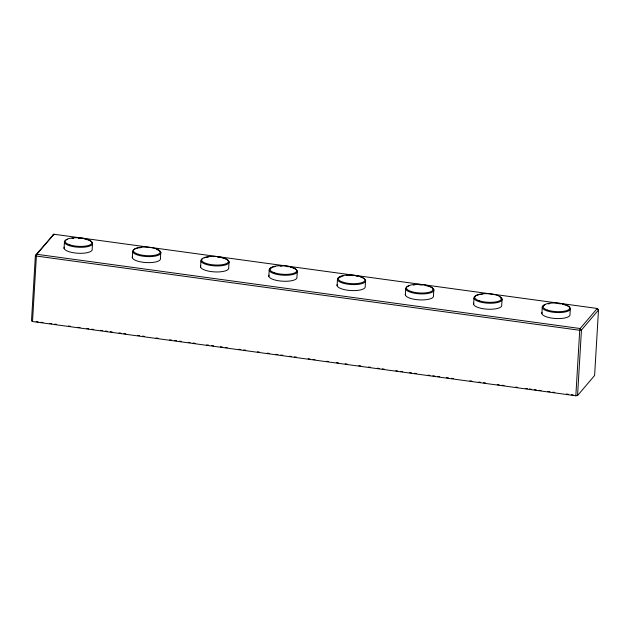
<?xml version="1.0" encoding="UTF-8"?>
<svg xmlns="http://www.w3.org/2000/svg" width="630" height="630" viewBox="0 0 630 630"><rect width="100%" height="100%" fill="white"/><g stroke="black" fill="none" stroke-linecap="round" stroke-linejoin="round"><path stroke-width="0.94" d="M32.508 321.544L36.398 256.048L36.839 254.292L53.889 234.234L597.216 308.456L598.5 309.984L594.61 375.48L577.56 395.538L575.836 395.766L32.508 321.544L31.5 320.946L35.39 255.441L53.889 234.234M64.071 248.377L64.425 242.369M92.539 243.085L92.177 249.094A14.128 4.504 3.4 0 1 77.498 253.213A14.128 4.504 3.4 0 1 64.236 247.204M132.331 257.702L132.686 251.693M160.792 252.409L160.437 258.418A14.128 4.504 3.4 0 1 145.758 262.537A14.128 4.504 3.4 0 1 132.489 256.528M200.584 267.025L200.946 261.017M229.052 261.733L228.69 267.742A14.128 4.504 3.4 0 1 214.011 271.861A14.128 4.504 3.4 0 1 200.749 265.852M268.845 276.349L269.199 270.341M297.305 271.058L296.95 277.066A14.128 4.504 3.4 0 1 282.272 281.185A14.128 4.504 3.4 0 1 269.01 275.176M337.097 285.673L337.459 279.665M365.565 280.382L365.211 286.39A14.128 4.504 3.4 0 1 350.524 290.509A14.128 4.504 3.4 0 1 337.263 284.508M405.358 294.998L405.712 288.989M433.818 289.705L433.464 295.714A14.128 4.504 3.4 0 1 418.785 299.833A14.128 4.504 3.4 0 1 405.523 293.832M473.618 304.322L473.973 298.313M502.078 299.03L501.724 305.038A14.128 4.504 3.4 0 1 487.045 309.157A14.128 4.504 3.4 0 1 473.776 303.156M541.871 313.645L542.233 307.637M570.339 308.361L569.977 314.37A14.128 4.504 3.4 0 1 555.298 318.481A14.128 4.504 3.4 0 1 542.036 312.48M575.836 395.766L579.726 330.27L580.167 328.521L597.216 308.456L598.5 309.984L581.451 330.041L577.56 395.538M52.44 235.384L53.889 234.234M36.178 321.584L38.131 321.851M41.052 322.245L43.005 322.513M49.825 323.442L51.778 323.71M54.7 324.111L56.653 324.379M68.347 325.978L70.292 326.245M78.096 327.309L80.041 327.576M86.869 328.506L88.814 328.773M91.744 329.175L93.689 329.435M100.516 330.372L102.462 330.64M105.391 331.034L107.336 331.301M110.258 331.703L112.211 331.971M119.031 332.9L120.984 333.168M123.905 333.569L125.858 333.829M137.553 335.428L139.506 335.695M142.427 336.097L144.38 336.365M156.075 337.964L158.028 338.223M169.722 339.822L171.667 340.09M174.597 340.491L176.542 340.759M179.471 341.153L181.416 341.421M188.244 342.358L190.189 342.618M193.119 343.019L195.064 343.287M206.758 344.886L208.711 345.153M211.633 345.547L213.586 345.815M220.405 346.752L222.358 347.012M225.28 347.413L227.233 347.681M238.927 349.28L240.88 349.548M243.802 349.941L245.755 350.209M257.45 351.808L259.395 352.075M267.199 353.139L269.144 353.406M275.971 354.336L277.917 354.603M280.846 355.005L282.791 355.273M289.619 356.202L291.564 356.47M294.486 356.871L296.439 357.131M308.133 358.73L310.086 358.998M313.008 359.399L314.961 359.667M326.655 361.266L328.608 361.525M336.404 362.596L338.349 362.864M345.177 363.793L347.122 364.061M358.824 365.66L360.769 365.92M368.574 366.991L370.519 367.259M377.346 368.188L379.291 368.455M382.213 368.849L384.166 369.117M395.861 370.716L397.814 370.983M400.735 371.385L402.688 371.653M409.508 372.582L411.461 372.85M414.383 373.243L416.335 373.511M428.03 375.11L429.983 375.378M432.904 375.779L434.85 376.047M437.779 376.441L439.724 376.709M446.552 377.638L448.497 377.905M451.426 378.307L453.372 378.575M469.948 380.835L471.894 381.103M478.721 382.032L480.666 382.3M483.588 382.701L485.541 382.969M497.235 384.568L499.188 384.835M502.11 385.229L504.063 385.497M515.757 387.096L517.71 387.363M525.507 388.426L527.452 388.694M529.405 388.962L531.358 389.23M534.279 389.623L536.224 389.891M539.154 390.293L541.099 390.561M547.927 391.49L549.872 391.758M552.801 392.159L554.747 392.419M566.449 394.018L568.394 394.286M571.316 394.687L573.269 394.955M84.451 238.959A14.128 4.504 3.4 0 1 90.696 245.637A14.128 4.504 3.4 0 1 70.379 245.991A14.128 4.504 3.4 0 1 67.686 239.25M71.978 238.376A14.128 4.504 3.4 0 1 73.671 238.227M78.183 238.195A14.128 4.504 3.4 0 1 80.939 238.416M156.72 249.393A14.128 4.504 3.4 0 1 156.413 255.851A14.128 4.504 3.4 0 1 136.19 254.489A14.128 4.504 3.4 0 1 137.686 248.11M138.655 247.921A14.128 4.504 3.4 0 1 141.073 247.614M221.791 257.78A14.128 4.504 3.4 0 1 227.509 264.127A14.128 4.504 3.4 0 1 208.75 265.088A14.128 4.504 3.4 0 1 202.214 258.78M204.199 257.898A14.128 4.504 3.4 0 1 208.491 257.024M217.46 257.064A14.128 4.504 3.4 0 1 219.248 257.3M292.328 267.726A14.128 4.504 3.4 0 1 293.218 274.428A14.128 4.504 3.4 0 1 272.443 273.018A14.128 4.504 3.4 0 1 275.168 266.569M280.208 266.128A14.128 4.504 3.4 0 1 282.035 266.136M286.611 266.498A14.128 4.504 3.4 0 1 288.382 266.766M290.044 267.104A14.128 4.504 3.4 0 1 291.603 267.506M270.057 269.246A13.419 4.284 3.4 0 1 271.113 268.238M429.747 286.689A14.128 4.504 3.4 0 1 430.022 292.997A14.128 4.504 3.4 0 1 410.382 292.218A14.128 4.504 3.4 0 1 408.972 285.87M413.264 284.996A14.128 4.504 3.4 0 1 414.957 284.847M419.47 284.823A14.128 4.504 3.4 0 1 422.226 285.036M425.738 285.579A14.128 4.504 3.4 0 1 428.841 286.374M360.588 277.05A14.128 4.504 3.4 0 1 362.313 283.508A14.128 4.504 3.4 0 1 342.436 282.996A14.128 4.504 3.4 0 1 340.712 276.546M341.539 276.302A14.128 4.504 3.4 0 1 343.429 275.893M346.697 275.523A14.128 4.504 3.4 0 1 353.06 275.617M355.761 275.948A14.128 4.504 3.4 0 1 357.486 276.255M338.318 278.57A13.419 4.284 3.4 0 1 341.255 276.72M432.361 288.556A13.419 4.284 3.4 0 1 433.117 289.69M499.59 296.706A14.128 4.504 3.4 0 1 496.44 302.746A14.128 4.504 3.4 0 1 476.949 300.88A14.128 4.504 3.4 0 1 478.965 294.73M479.942 294.541A14.128 4.504 3.4 0 1 482.359 294.241M562.251 304.227A14.128 4.504 3.4 0 1 568.496 310.913A14.128 4.504 3.4 0 1 548.179 311.259A14.128 4.504 3.4 0 1 545.486 304.518M548.202 303.865A14.128 4.504 3.4 0 1 549.777 303.644M558.747 303.684A14.128 4.504 3.4 0 1 560.535 303.92M500.622 297.88A13.419 4.284 3.4 0 1 501.378 299.014M543.084 306.542A13.419 4.284 3.4 0 1 544.139 305.534M36.839 254.292L35.39 255.441L36.398 256.048L579.726 330.27L581.451 330.041L580.167 328.521L36.839 254.292M69.898 244.881A13.419 4.284 3.4 0 0 91.72 243.511A13.419 4.284 3.4 0 0 73.946 237.786A13.419 4.284 3.4 0 0 69.898 244.881M138.159 254.205A13.419 4.284 3.4 0 0 159.973 252.835A13.419 4.284 3.4 0 0 142.207 247.11A13.419 4.284 3.4 0 0 138.159 254.205M206.412 263.529A13.419 4.284 3.4 0 0 228.233 262.159A13.419 4.284 3.4 0 0 210.459 256.434A13.419 4.284 3.4 0 0 206.412 263.529M274.672 272.853A13.419 4.284 3.4 0 0 296.486 271.483A13.419 4.284 3.4 0 0 278.72 265.758A13.419 4.284 3.4 0 0 274.672 272.853M411.185 291.501A13.419 4.284 3.4 0 0 433.007 290.131A13.419 4.284 3.4 0 0 415.233 284.406A13.419 4.284 3.4 0 0 411.185 291.501M342.933 282.177A13.419 4.284 3.4 0 0 364.746 280.807A13.419 4.284 3.4 0 0 346.98 275.082A13.419 4.284 3.4 0 0 342.933 282.177M479.446 300.825A13.419 4.284 3.4 0 0 501.259 299.455A13.419 4.284 3.4 0 0 483.494 293.73A13.419 4.284 3.4 0 0 479.446 300.825M547.698 310.149A13.419 4.284 3.4 0 0 569.52 308.779A13.419 4.284 3.4 0 0 551.746 303.054A13.419 4.284 3.4 0 0 547.698 310.149"/></g></svg>
